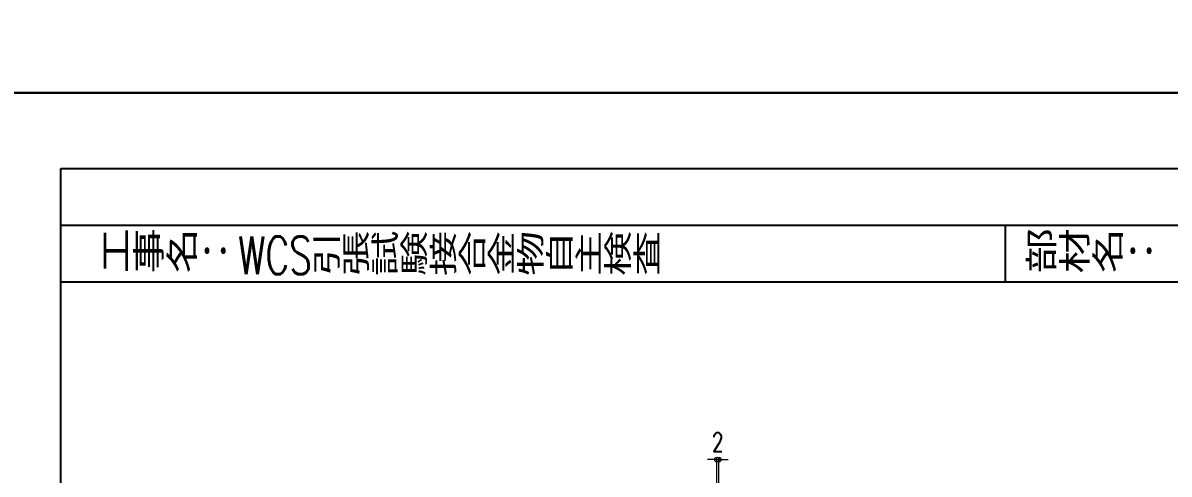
# Model space of a CAD drawing. Header units: millimetres. Extents: x -4568 to 36914, y -114 to 17788.
# Drawn here: x 3404 to 4617, y 12633 to 13110 of the extents above; entities that cross this region are included whole.
import ezdxf

# ---------------------------------------------------------------- set-up
doc = ezdxf.new("R2010")
doc.units = ezdxf.units.MM
doc.header["$LTSCALE"] = 5
doc.layers.get('0').update_dxf_attribs({"color": 255})
doc.layers.get('DEFPOINTS').update_dxf_attribs({"color": 255})
doc.layers.add('LAYER6', color=7, linetype='Continuous')
doc.layers.add('寸法', color=4, linetype='Continuous')
doc.styles.add('KANJI', font='simplex.shx', dxfattribs={"width": 0.7, "bigfont": 'extfont2.shx'})
doc.styles.get("Standard").update_dxf_attribs({"font": 'simplex.shx', "width": 0.7, "height": 2.5, "bigfont": '@extfont2.shx'})
doc.dimstyles.new('一般寸法-小さめ', dxfattribs={"dimscale": 10, "dimtxt": 2, "dimasz": 0.5, "dimexe": 0.125, "dimexo": 1.5, "dimgap": 0.5, "dimtad": 1, "dimtxsty": 'KANJI', "dimblk": 'ORIGIN', "dimcen": 0, "dimclrd": 256, "dimclre": 256, "dimclrt": 256, "dimadec": 0, "dimazin": 0, "dimtfac": 1, "dimtmove": 2, "dimatfit": 2, "dimfxl": 0, "dimtolj": 2, "dimlwd": 5, "dimlwe": 5, "dimarcsym": 0})

# ---------------------------------------------------------------- blocks, each defined once
blk = doc.blocks.new('_Origin')
at = {"color": 0, "linetype": 'ByBlock', "lineweight": -2}
blk.add_line((0, 0), (-1, 0), dxfattribs=at)
blk.add_circle((0, 0), 0.5, dxfattribs=at)
blk = doc.blocks.new('*D1076')
at = {"layer": 'DEFPOINTS', "color": 0, "transparency": 16777216}
for p in [(4140.4, 12648.5), (4138.4, 12574.5), (4140.4, 12574.5)]:
    blk.add_point(p, dxfattribs=at)
at = {"layer": '寸法', "lineweight": 5, "transparency": 16777216}
for p, q in [((4133.4, 12648.5), (4128.4, 12648.5)), ((4138.4, 12589.5), (4138.4, 12649.7)), ((4138.4, 12648.5), (4140.4, 12648.5)), ((4140.4, 12589.5), (4140.4, 12649.7)), ((4145.4, 12648.5), (4150.4, 12648.5))]:
    blk.add_line(p, q, dxfattribs=at)
at = {"layer": '寸法', "lineweight": 5, "transparency": 16777216, "xscale": 5, "yscale": 5, "zscale": 5}
blk.add_blockref('_Origin', (4138.4, 12648.5), dxfattribs=at)
at = {"layer": '寸法', "lineweight": 5, "transparency": 16777216, "xscale": 5, "yscale": 5, "zscale": 5, "rotation": 180}
blk.add_blockref('_Origin', (4140.4, 12648.5), dxfattribs=at)
at = {"layer": '寸法', "transparency": 16777216, "insert": (4139.3, 12667), "char_height": 20, "attachment_point": 5, "style": 'KANJI'}
blk.add_mtext('\\A2;2', dxfattribs=at)

msp = doc.modelspace()

# ---------------------------------------------------------------- linework, layer by layer
at = {"linetype": 'Continuous', "lineweight": -3}
for p, q in [((3444, 12896.38), (6648, 12896.38)), ((4444, 12836.38), (4444, 12896.38)), ((3444, 12836.38), (6648, 12836.38))]:
    msp.add_line(p, q, dxfattribs=at)
for points in [[(3364, 15412.38), (6728, 15412.38), (6728, 13036.38), (3364, 13036.38)], [(3364, 13036.38), (6728, 13036.38), (6728, 10660.38), (3364, 10660.38)], [(3444, 12956.38), (6648, 12956.38), (6648, 10740.38), (3444, 10740.38)]]:
    msp.add_lwpolyline(points, close=True, dxfattribs=at)

# ---------------------------------------------------------------- texts
at = {"layer": 'LAYER6', "color": 0, "linetype": 'Continuous', "lineweight": -3, "width": 0.8}
for s, p in [('工事名：', (3484.009, 12847.306)), ('部材名：', (4463.834, 12847.306))]:
    msp.add_text(s, height=40, dxfattribs=at).set_placement(p)
at = {"layer": 'LAYER6', "color": 0, "linetype": 'Continuous', "lineweight": -3, "insert": (3631.858, 12884.477), "char_height": 40, "width": 924.29947, "attachment_point": 1}
msp.add_mtext('WCS引張試験接合金物自主検査', dxfattribs=at)

# ---------------------------------------------------------------- dimensions: what is measured, and where the dimension line sits
at = {"layer": '寸法'}
dim = msp.add_linear_dim(base=(4140.385, 12648.482), p1=(4138.385, 12574.46), p2=(4140.385, 12574.46), dimstyle='一般寸法-小さめ', dxfattribs=at)
dim.commit()
dim.dimension.update_dxf_attribs({"geometry": '*D1076', "text_midpoint": (4139.269, 12667.011), "dimtype": 160})

doc.saveas('drawing.dxf')
